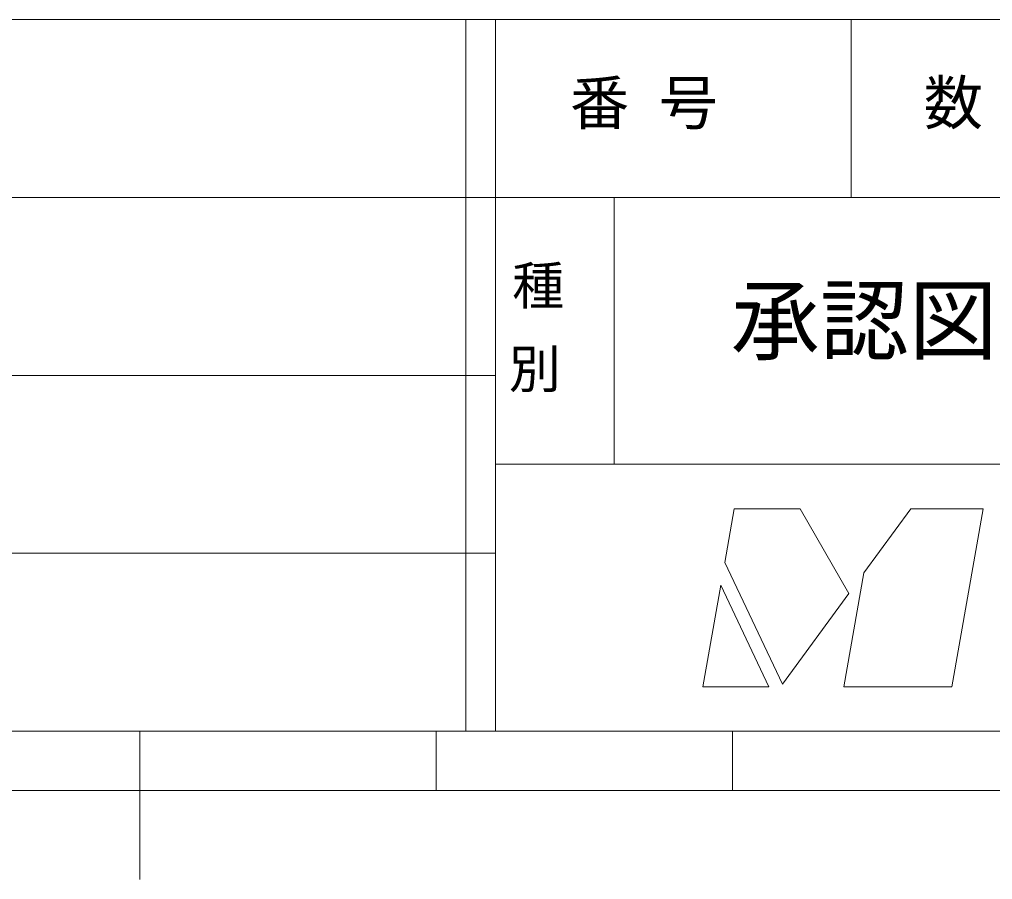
# Model space of a CAD drawing. Units: millimetres, scale not verified. Extents: x -1055 to 203, y -143 to 143.
# Drawn here: x -4.06 to 28.77, y -143 to -114 of the extents above; entities that cross this region are included whole.
import ezdxf
from ezdxf.enums import TextEntityAlignment as Align

# ---------------------------------------------------------------- set-up
doc = ezdxf.new("R2010")
doc.units = ezdxf.units.MM
doc.header["$LTSCALE"] = 0.5
for name, color, linetype, lineweight in [('0-3_図面_FORMAT$03_TEXT', 7, 'Continuous', 18), ('0-4_図面_FORMAT$02_LOGO$01_MZ_LO', 7, 'Continuous', 18), ('0-6_図面_FORMAT$01_WAKU$OUT_LINE', 6, 'Continuous', 18), ('0-7_図面_FORMAT$01_WAKU$SUB_LINE', 7, 'Continuous', 18)]:
    doc.layers.add(name, color=color, linetype=linetype, lineweight=lineweight)
doc.styles.add('ＭＳ ゴシック', font='')
doc.styles.get('ＭＳ ゴシック').set_extended_font_data('MS Gothic')

# ---------------------------------------------------------------- blocks, each defined once
blk = doc.blocks.new('_X42')
at = {"layer": '0-3_図面_FORMAT$03_TEXT', "style": 'ＭＳ ゴシック'}
for s, p in [('種', (885.127, 692.002)), ('別', (884.903, 686.38))]:
    blk.add_text(s, height=2.566, dxfattribs=at).set_placement(p, align=Align.BOTTOM_LEFT)

msp = doc.modelspace()

# ---------------------------------------------------------------- linework, layer by layer
at = {"layer": '0-4_図面_FORMAT$02_LOGO$01_MZ_LO'}
for points in [[(23.9185, -133.3532), (22.2811, -130.5), (20.052, -130.5), (19.7334, -132.3069), (21.6797, -136.412)], [(28.4519, -130.5), (26.0068, -130.5), (24.423, -132.6639), (23.7466, -136.5), (27.394, -136.5)], [(18.994, -136.5), (21.2213, -136.5), (19.5978, -133.0758)]]:
    msp.add_lwpolyline(points, close=True, dxfattribs=at)
at = {"layer": '0-6_図面_FORMAT$01_WAKU$OUT_LINE'}
for p, q in [((198, -114), (-198, -114)), ((11, -114), (11, -138)), ((12, -114), (12, -138)), ((198, -120), (-78, -120)), ((-198, -138), (198, -138)), ((0, -138), (0, -143)), ((10, -140), (10, -138)), ((20, -140), (20, -138)), ((-50, -140), (50, -140))]:
    msp.add_line(p, q, dxfattribs=at)
at = {"layer": '0-7_図面_FORMAT$01_WAKU$SUB_LINE'}
for p, q in [((24, -114), (24, -120)), ((16, -129), (16, -120)), ((12, -126), (-78, -126)), ((12, -129), (144, -129)), ((12, -132), (-78, -132))]:
    msp.add_line(p, q, dxfattribs=at)

# ---------------------------------------------------------------- block references
at = {"layer": '0-3_図面_FORMAT$03_TEXT', "xscale": 0.5, "yscale": 0.5}
msp.add_blockref('_X42', (-430, -470), dxfattribs=at)

# ---------------------------------------------------------------- texts
at = {"layer": '0-3_図面_FORMAT$03_TEXT', "style": 'ＭＳ ゴシック'}
for s, height, p in [('数 量', 1.466, (26.4452, -117.9799)), ('番 号', 1.466, (14.5112, -117.9799)), ('承認図', 2.199, (19.9406, -125.9023))]:
    msp.add_text(s, height=height, dxfattribs=at).set_placement(p, align=Align.BOTTOM_LEFT)

doc.saveas('drawing.dxf')
